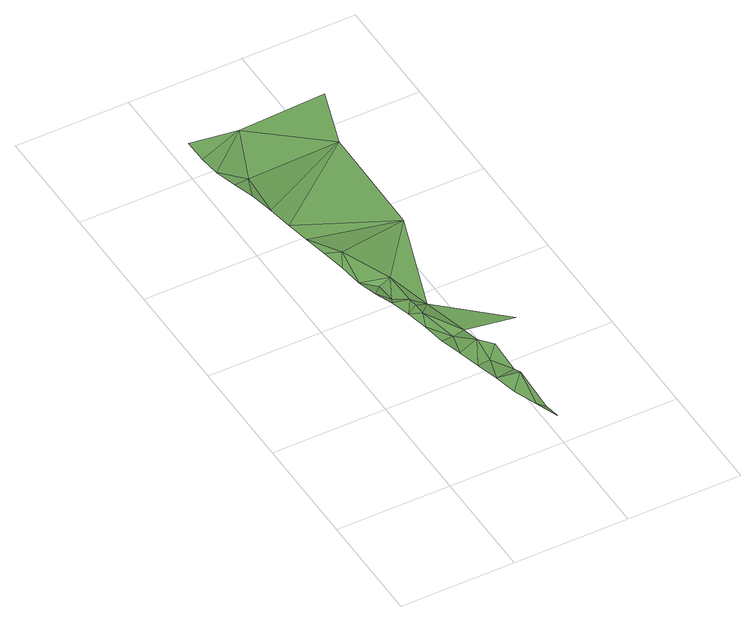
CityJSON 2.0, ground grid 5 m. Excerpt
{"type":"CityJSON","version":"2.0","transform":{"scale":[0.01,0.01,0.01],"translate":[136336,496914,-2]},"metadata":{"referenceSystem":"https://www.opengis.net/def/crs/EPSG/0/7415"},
"CityObjects":{
"plantcover1":{"type":"PlantCover","attributes":{"3df_class":"Forest","bgt_fysiekvoorkomen":"loofbos","bgt_status":"bestaand","identificatienamespace":"NL.IMGeo","begroeidterreindeeloptalud":"false","relatievehoogteligging":0,"aantal_punten":0},"geometry":[{"type":"MultiSurface","lod":"1","boundaries":[[[0,1,2]],[[2,3,4]],[[3,5,4]],[[1,3,2]],[[5,6,7]],[[8,9,10]],[[11,9,7]],[[8,10,12]],[[13,12,14]],[[15,16,17]],[[5,18,6]],[[5,3,18]],[[6,11,7]],[[16,13,19]],[[12,10,14]],[[15,20,21]],[[9,11,10]],[[22,13,14]],[[15,17,20]],[[17,16,19]],[[21,23,24]],[[24,23,25]],[[19,13,22]],[[23,26,25]],[[14,10,27]],[[6,18,28]],[[20,29,21]],[[6,28,11]],[[30,22,14]],[[27,10,11]],[[21,29,23]],[[20,17,29]],[[17,19,29]],[[19,22,30]],[[14,27,30]],[[31,32,33]],[[31,33,34]],[[19,30,29]],[[34,33,35]],[[26,36,37]],[[30,27,38]],[[23,36,26]],[[39,40,35]],[[39,41,40]],[[33,39,35]],[[29,36,23]],[[29,30,36]],[[37,42,32]],[[42,33,32]],[[37,36,42]],[[42,39,33]],[[43,39,42]]]}]}
},
"vertices":[
[525,92,141],[520,169,127],[492,201,131],[520,369,147],[459,310,120],[437,412,119],[470,519,114],[415,514,114],[371,719,97],[393,617,107],[420,719,98],[470,619,140],[349,808,110],[326,897,115],[370,869,123],[281,1076,97],[304,987,112],[320,1019,99],[520,419,124],[370,969,114],[320,1119,85],[259,1165,93],[370,919,122],[270,1319,127],[236,1254,110],[214,1355,117],[193,1456,117],[470,719,109],[520,569,134],[370,1119,108],[420,919,107],[129,1763,127],[149,1657,129],[170,1869,112],[110,1869,108],[90,1975,98],[570,1369,115],[171,1556,121],[670,669,124],[270,2119,120],[77,2062,101],[64,2149,123],[570,1869,125],[659,2140,116]
]}
